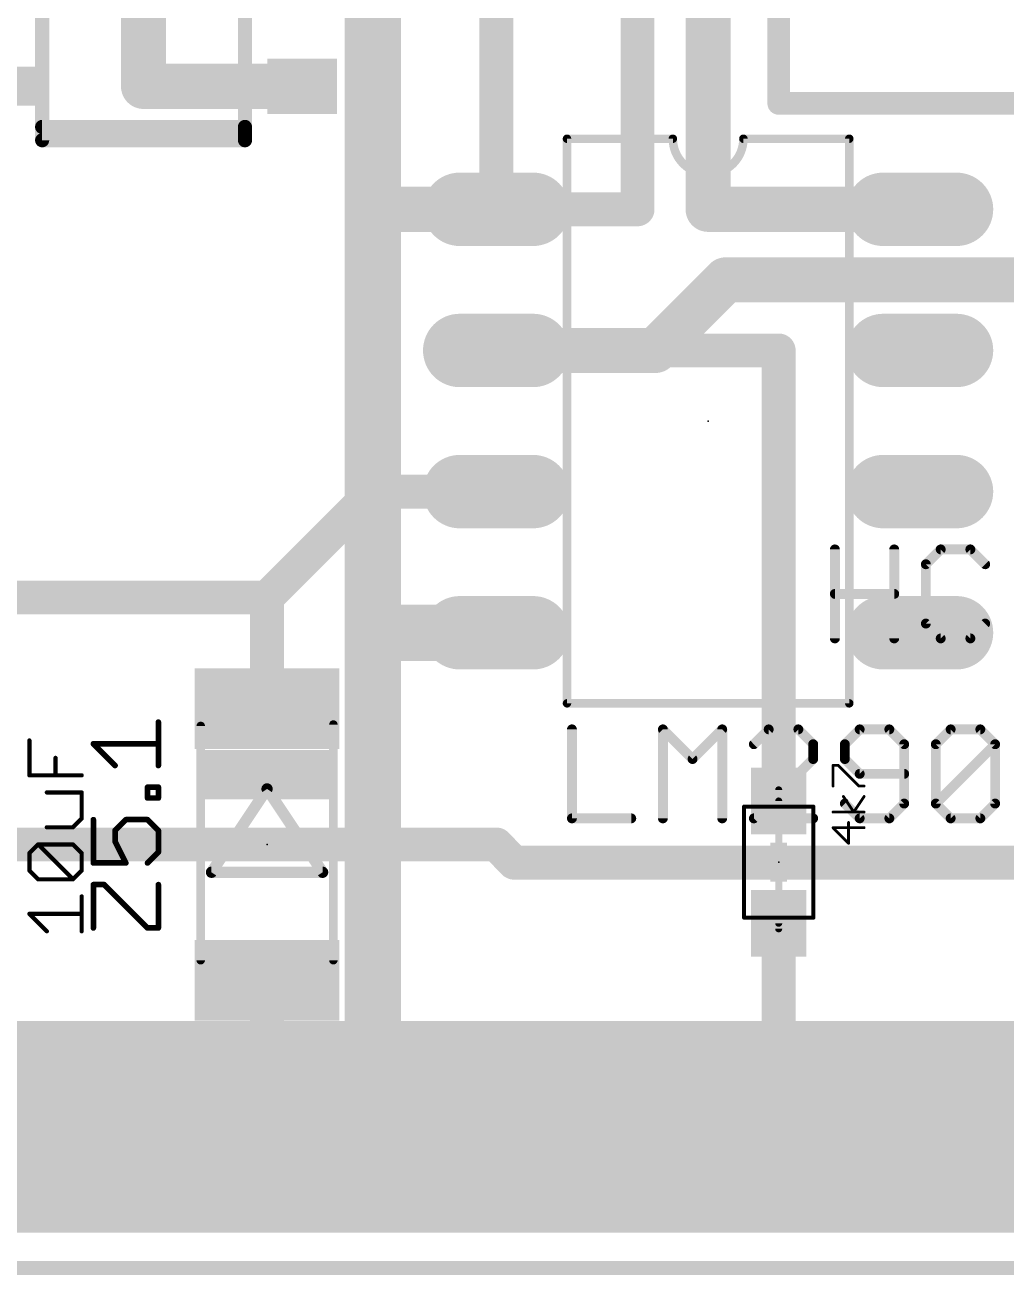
# Model space of a CAD drawing. Extents: x 0 to 165, y -10 to 137.
# Drawn here: x 87.72 to 105.37, y -0.13 to 22.37 of the extents above; entities that cross this region are included whole.
import ezdxf

# ---------------------------------------------------------------- set-up
doc = ezdxf.new("R2010")
doc.units = 0
for name, color, linetype in [('1', 14, 'CONTINUOUS'), ('16', 174, 'CONTINUOUS'), ('17', 94, 'CONTINUOUS'), ('20', 178, 'CONTINUOUS'), ('21', 251, 'CONTINUOUS'), ('23', 178, 'CONTINUOUS'), ('27', 251, 'CONTINUOUS'), ('51', 251, 'CONTINUOUS')]:
    doc.layers.add(name, color=color, linetype=linetype)

# ---------------------------------------------------------------- blocks, each defined once
blk = doc.blocks.new('LONGP100')
at = {"const_width": 1}
blk.add_lwpolyline([(-0.5, 0), (0.5, 0)], dxfattribs=at)
at = {"const_width": 0.5}
for points in [[(-0.5, 0.25, 1), (-0.5, -0.25)], [(0.5, -0.25, 1), (0.5, 0.25)]]:
    blk.add_lwpolyline(points, format="xyb", dxfattribs=at)
blk = doc.blocks.new('RECT')
blk.add_solid([(-0.5, -0.5), (0.5, -0.5), (-0.5, 0.5), (0.5, 0.5)])

msp = doc.modelspace()

# ---------------------------------------------------------------- linework, layer by layer
at = {"layer": '1'}
for points, const_width in [([(98.7425, 19.05), (98.7425, 40.005)], 0.6096), ([(100.0125, 40.005), (100.0125, 19.05)], 0.8128), ([(89.8525, 30.25), (89.8525, 21.2625)], 0.8128), ([(93.98, 19.05), (93.98, 23.8225)], 0.8128), ([(96.2025, 19.05), (96.2025, 23.13)], 0.6096), ([(89.8525, 21.2625), (92.7075, 21.2625)], 0.8128), ([(96.2025, 19.05), (93.98, 19.05)], 0.8128), ([(96.2025, 19.05), (98.7425, 19.05)], 0.6096), ([(100.0125, 19.05), (103.8225, 19.05)], 0.8128), ([(101.2825, 16.51), (96.2025, 16.51)], 0.6096), ([(101.2825, 8.4025), (101.2825, 16.51)], 0.6096), ([(92.075, 12.065), (93.98, 13.97)], 0.6096), ([(93.98, 13.97), (96.2025, 13.97)], 0.6096), ([(86.6775, 12.065), (92.075, 12.065)], 0.6096), ([(92.075, 12.065), (92.075, 10.065)], 0.6096), ([(83.5025, 7.62), (96.2025, 7.62)], 0.6096), ([(96.2025, 7.62), (96.52, 7.2925)], 0.6096), ([(96.52, 7.2925), (108.905, 7.2925)], 0.6096), ([(101.2825, 2.54), (101.2825, 6.2025)], 0.6096), ([(92.075, 2.54), (92.075, 5.175)], 0.6096), ([(86.6775, 2.54), (92.075, 2.54)], 1.27), ([(92.075, 2.54), (101.2825, 2.54)], 1.27), ([(101.2825, 2.54), (114.935, 2.54)], 1.27)]:
    msp.add_lwpolyline(points, dxfattribs=dict(at, const_width=const_width))
for points, const_width in [([(89.8525, 21.4657, 1), (89.8525, 21.0593)], 0.4064), ([(92.7075, 21.0593, 1), (92.7075, 21.4657)], 0.4064), ([(89.6493, 21.2625, 1), (90.0557, 21.2625)], 0.4064), ([(93.98, 19.2532, 1), (93.98, 18.8468)], 0.4064), ([(96.2025, 19.2024, 1), (96.2025, 18.8976)], 0.3048), ([(96.2025, 18.8468, 1), (96.2025, 19.2532)], 0.4064), ([(98.7425, 18.8976, 1), (98.7425, 19.2024)], 0.3048), ([(100.0125, 19.2532, 1), (100.0125, 18.8468)], 0.4064), ([(103.8225, 18.8468, 1), (103.8225, 19.2532)], 0.4064), ([(93.7768, 19.05, 1), (94.1832, 19.05)], 0.4064), ([(96.0501, 19.05, 1), (96.3549, 19.05)], 0.3048), ([(98.5901, 19.05, 1), (98.8949, 19.05)], 0.3048), ([(99.8093, 19.05, 1), (100.2157, 19.05)], 0.4064), ([(96.2025, 16.6624, 1), (96.2025, 16.3576)], 0.3048), ([(101.4349, 16.51, 1), (101.1301, 16.51)], 0.3048), ([(101.2825, 16.3576, 1), (101.2825, 16.6624)], 0.3048), ([(93.98, 14.1224, 1), (93.98, 13.8176)], 0.3048), ([(94.0878, 13.8622, 1), (93.8722, 14.0778)], 0.3048), ([(96.2025, 13.8176, 1), (96.2025, 14.1224)], 0.3048), ([(91.9672, 12.1728, 1), (92.1828, 11.9572)], 0.3048), ([(92.2274, 12.065, 1), (91.9226, 12.065)], 0.3048), ([(92.075, 11.9126, 1), (92.075, 12.2174)], 0.3048), ([(91.9226, 10.065, 1), (92.2274, 10.065)], 0.3048), ([(101.1301, 8.4025, 1), (101.4349, 8.4025)], 0.3048), ([(96.3119, 7.7261, 1), (96.0931, 7.5139)], 0.3048), ([(96.2025, 7.4676, 1), (96.2025, 7.7724)], 0.3048), ([(96.52, 7.4449, 1), (96.52, 7.1401)], 0.3048), ([(96.4106, 7.1864, 1), (96.6294, 7.3986)], 0.3048), ([(101.4349, 6.2025, 1), (101.1301, 6.2025)], 0.3048), ([(92.2274, 5.175, 1), (91.9226, 5.175)], 0.3048), ([(92.075, 2.8575, 1), (92.075, 2.2225)], 0.635), ([(92.075, 2.2225, 1), (92.075, 2.8575)], 0.635), ([(101.2825, 2.8575, 1), (101.2825, 2.2225)], 0.635), ([(101.2825, 2.2225, 1), (101.2825, 2.8575)], 0.635), ([(91.9226, 2.54, 1), (92.2274, 2.54)], 0.3048), ([(101.1301, 2.54, 1), (101.4349, 2.54)], 0.3048)]:
    msp.add_lwpolyline(points, format="xyb", dxfattribs=dict(at, const_width=const_width))
at = {"layer": '16'}
for points, const_width in [([(101.2825, 20.955), (101.2825, 44.45)], 0.4064), ([(93.98, 11.43), (93.98, 32.385)], 1.016), ([(108.9025, 20.955), (101.2825, 20.955)], 0.4064), ([(99.06, 16.51), (100.33, 17.78)], 0.8128), ([(100.33, 17.78), (114.3, 17.78)], 0.8128), ([(96.2025, 16.51), (99.06, 16.51)], 0.8128), ([(93.98, 11.43), (96.2025, 11.43)], 1.016), ([(93.98, 2.54), (93.98, 11.43)], 1.016), ([(72.39, 2.54), (93.98, 2.54)], 3.81), ([(93.98, 2.54), (146.685, 2.54)], 3.81)]:
    msp.add_lwpolyline(points, dxfattribs=dict(at, const_width=const_width))
for points, const_width in [([(101.2825, 21.0566, 1), (101.2825, 20.8534)], 0.2032), ([(101.1809, 20.955, 1), (101.3841, 20.955)], 0.2032), ([(100.33, 17.9832, 1), (100.33, 17.5768)], 0.4064), ([(100.4737, 17.6363, 1), (100.1863, 17.9237)], 0.4064), ([(96.2025, 16.7132, 1), (96.2025, 16.3068)], 0.4064), ([(99.06, 16.3068, 1), (99.06, 16.7132)], 0.4064), ([(98.9163, 16.6537, 1), (99.2037, 16.3663)], 0.4064), ([(93.98, 11.684, 1), (93.98, 11.176)], 0.508), ([(94.234, 11.43, 1), (93.726, 11.43)], 0.508), ([(96.2025, 11.176, 1), (96.2025, 11.684)], 0.508), ([(93.726, 11.43, 1), (94.234, 11.43)], 0.508), ([(93.98, 3.4925, 1), (93.98, 1.5875)], 1.905), ([(93.98, 1.5875, 1), (93.98, 3.4925)], 1.905), ([(93.726, 2.54, 1), (94.234, 2.54)], 0.508)]:
    msp.add_lwpolyline(points, format="xyb", dxfattribs=dict(at, const_width=const_width))
at = {"layer": '20', "const_width": 0.254}
msp.add_lwpolyline([(0, 0), (149.205, 0)], dxfattribs=at)
at = {"layer": '21'}
for points, const_width in [([(88.0275, 20.2925), (88.0275, 24.7175)], 0.254), ([(91.6775, 24.7175), (91.6775, 20.5325)], 0.254), ([(91.6775, 20.5325), (88.0275, 20.5325)], 0.254), ([(91.6775, 20.5325), (91.6775, 20.2925)], 0.254), ([(91.6775, 20.2925), (88.0275, 20.2925)], 0.254), ([(99.3775, 20.32), (97.4725, 20.32)], 0.1524), ([(97.4725, 10.16), (97.4725, 20.32)], 0.1524), ([(102.5525, 20.32), (100.6475, 20.32)], 0.1524), ([(102.5525, 20.32), (102.5525, 10.16)], 0.1524), ([(97.4725, 10.16), (102.5525, 10.16)], 0.1524), ([(101.2825, 8.6025), (101.2825, 6.1025)], 0.127), ([(100.6575, 6.3025), (100.6575, 8.3025)], 0.07), ([(101.9075, 8.3025), (101.9075, 6.3025)], 0.07)]:
    msp.add_lwpolyline(points, dxfattribs=dict(at, const_width=const_width))
for points, const_width in [([(88.0275, 20.596, 1), (88.0275, 20.469)], 0.127), ([(91.741, 20.5325, 1), (91.614, 20.5325)], 0.127), ([(91.614, 20.5325, 1), (91.741, 20.5325)], 0.127), ([(91.6775, 20.469, 1), (91.6775, 20.596)], 0.127), ([(88.0275, 20.356, 1), (88.0275, 20.229)], 0.127), ([(87.964, 20.2925, 1), (88.091, 20.2925)], 0.127), ([(91.614, 20.2925, 1), (91.741, 20.2925)], 0.127), ([(91.6775, 20.229, 1), (91.6775, 20.356)], 0.127), ([(97.4725, 20.3581, 1), (97.4725, 20.2819)], 0.0762), ([(97.5106, 20.32, 1), (97.4344, 20.32)], 0.0762), ([(99.3775, 20.32, 1), (100.6475, 20.32)], 0.1524), ([(99.4156, 20.32, 1), (99.3394, 20.32)], 0.0762), ([(99.3775, 20.2819, 1), (99.3775, 20.3581)], 0.0762), ([(100.6856, 20.32, 1), (100.6094, 20.32)], 0.0762), ([(100.6475, 20.3581, 1), (100.6475, 20.2819)], 0.0762), ([(102.5906, 20.32, 1), (102.5144, 20.32)], 0.0762), ([(102.5525, 20.2819, 1), (102.5525, 20.3581)], 0.0762), ([(97.4725, 10.1981, 1), (97.4725, 10.1219)], 0.0762), ([(97.4344, 10.16, 1), (97.5106, 10.16)], 0.0762), ([(102.5144, 10.16, 1), (102.5906, 10.16)], 0.0762), ([(102.5525, 10.1219, 1), (102.5525, 10.1981)], 0.0762), ([(101.3143, 8.6025, 1), (101.2507, 8.6025)], 0.0635), ([(100.675, 8.3025, 1), (100.64, 8.3025)], 0.035), ([(101.925, 8.3025, 1), (101.89, 8.3025)], 0.035), ([(100.64, 6.3025, 1), (100.675, 6.3025)], 0.035), ([(101.89, 6.3025, 1), (101.925, 6.3025)], 0.035), ([(101.2507, 6.1025, 1), (101.3143, 6.1025)], 0.0635)]:
    msp.add_lwpolyline(points, format="xyb", dxfattribs=dict(at, const_width=const_width))
at = {"layer": '23'}
for p in [(100.0125, 15.24), (92.075, 7.62), (101.2825, 7.3025)]:
    msp.add_point(p, dxfattribs=at)
at = {"layer": '27'}
for points, const_width in [([(102.2938, 11.3284), (102.2938, 12.93)], 0.1778), ([(103.3615, 12.93), (103.3615, 11.3284)], 0.1778), ([(104.1979, 12.93), (103.9309, 12.663)], 0.1778), ([(104.7317, 12.93), (104.1979, 12.93)], 0.1778), ([(104.9987, 12.663), (104.7317, 12.93)], 0.1778), ([(103.9309, 12.663), (103.9309, 11.5953)], 0.1778), ([(102.2938, 12.1292), (103.3615, 12.1292)], 0.1778), ([(103.9309, 11.5953), (104.1979, 11.3284)], 0.1778), ([(104.7317, 11.3284), (104.9987, 11.5953)], 0.1778), ([(104.1979, 11.3284), (104.7317, 11.3284)], 0.1778), ([(90.1192, 9.0414), (90.1192, 9.821)], 0.1016), ([(97.5614, 9.6915), (97.5614, 8.0899)], 0.1778), ([(99.1986, 8.0899), (99.1986, 9.6915)], 0.1778), ([(99.1986, 9.6915), (99.7324, 9.1576)], 0.1778), ([(99.7324, 9.1576), (100.2663, 9.6915)], 0.1778), ([(100.2663, 9.6915), (100.2663, 8.0899)], 0.1778), ([(101.1026, 9.6915), (100.8357, 9.4245)], 0.1778), ([(101.6365, 9.6915), (101.1026, 9.6915)], 0.1778), ([(101.9034, 9.4245), (101.6365, 9.6915)], 0.1778), ([(102.7398, 9.6915), (102.4729, 9.4245)], 0.1778), ([(103.2737, 9.6915), (102.7398, 9.6915)], 0.1778), ([(103.5406, 9.4245), (103.2737, 9.6915)], 0.1778), ([(104.11, 9.4245), (104.377, 9.6915)], 0.1778), ([(104.377, 9.6915), (104.9108, 9.6915)], 0.1778), ([(104.9108, 9.6915), (105.1777, 9.4245)], 0.1778), ([(87.7988, 8.8647), (87.7988, 9.4917)], 0.0762), ([(89.3396, 9.0414), (88.9498, 9.4312)], 0.1016), ([(88.9498, 9.4312), (90.1192, 9.4312)], 0.1016), ([(101.9034, 9.1576), (101.9034, 9.4245)], 0.1778), ([(102.4729, 9.4245), (102.4729, 9.1576)], 0.1778), ([(103.5406, 8.3568), (103.5406, 9.4245)], 0.1778), ([(104.11, 8.3568), (104.11, 9.4245)], 0.1778), ([(104.11, 8.3568), (105.1777, 9.4245)], 0.1778), ([(105.1777, 9.4245), (105.1777, 8.3568)], 0.1778), ([(100.8357, 8.0899), (101.9034, 9.1576)], 0.1778), ([(102.4729, 9.1576), (102.7398, 8.8907)], 0.1778), ([(88.2691, 8.8647), (88.2691, 9.1782)], 0.0762), ([(102.2599, 8.6716), (102.2599, 9.0444)], 0.0508), ([(102.2599, 9.0444), (102.3531, 9.0444)], 0.0508), ([(102.3531, 9.0444), (102.726, 8.6716)], 0.0508), ([(88.7394, 8.8647), (87.7988, 8.8647)], 0.0762), ([(102.7398, 8.8907), (103.5406, 8.8907)], 0.1778), ([(88.7394, 8.5562), (88.1123, 8.5562)], 0.0762), ([(88.7394, 8.0859), (88.7394, 8.5562)], 0.0762), ([(89.9243, 8.4567), (89.9243, 8.6516)], 0.1016), ([(89.9243, 8.6516), (90.1192, 8.6516)], 0.1016), ([(90.1192, 8.6516), (90.1192, 8.4567)], 0.1016), ([(102.726, 8.6716), (102.8192, 8.6716)], 0.0508), ([(90.1192, 8.4567), (89.9243, 8.4567)], 0.1016), ([(102.4729, 8.3568), (102.7398, 8.0899)], 0.1778), ([(102.6328, 8.2038), (102.4464, 8.4835)], 0.0508), ([(102.8192, 8.4835), (102.6328, 8.2038)], 0.0508), ([(103.2737, 8.0899), (103.5406, 8.3568)], 0.1778), ([(104.377, 8.0899), (104.11, 8.3568)], 0.1778), ([(105.1777, 8.3568), (104.9108, 8.0899)], 0.1778), ([(88.5826, 7.9291), (88.7394, 8.0859)], 0.0762), ([(88.9498, 8.0669), (88.9498, 7.2873)], 0.1016), ([(89.3396, 7.872), (89.5345, 8.0669)], 0.1016), ([(89.5345, 8.0669), (89.9243, 8.0669)], 0.1016), ([(89.9243, 8.0669), (90.1192, 7.872)], 0.1016), ([(97.5614, 8.0899), (98.6291, 8.0899)], 0.1778), ([(101.9034, 8.0899), (100.8357, 8.0899)], 0.1778), ([(102.8192, 8.2038), (102.2599, 8.2038)], 0.0508), ([(102.7398, 8.0899), (103.2737, 8.0899)], 0.1778), ([(104.9108, 8.0899), (104.377, 8.0899)], 0.1778), ([(88.1123, 7.9291), (88.5826, 7.9291)], 0.0762), ([(89.3396, 7.6771), (89.3396, 7.872)], 0.1016), ([(90.1192, 7.872), (90.1192, 7.4822)], 0.1016), ([(102.8192, 7.9222), (102.2599, 7.9222)], 0.0508), ([(102.2599, 7.9222), (102.5396, 7.6425)], 0.0508), ([(102.5396, 7.6425), (102.5396, 8.0154)], 0.0508), ([(87.7988, 7.4639), (87.9556, 7.6207)], 0.0762), ([(87.9556, 7.6207), (88.5826, 7.6207)], 0.0762), ([(88.5826, 6.9936), (87.9556, 7.6207)], 0.0762), ([(88.5826, 7.6207), (88.7394, 7.4639)], 0.0762), ([(89.5345, 7.2873), (89.3396, 7.6771)], 0.1016), ([(87.7988, 7.1504), (87.7988, 7.4639)], 0.0762), ([(88.7394, 7.4639), (88.7394, 7.1504)], 0.0762), ([(90.1192, 7.4822), (89.9243, 7.2873)], 0.1016), ([(88.9498, 7.2873), (89.5345, 7.2873)], 0.1016), ([(87.9556, 6.9936), (87.7988, 7.1504)], 0.0762), ([(88.5826, 6.9936), (87.9556, 6.9936)], 0.0762), ([(88.7394, 7.1504), (88.5826, 6.9936)], 0.0762), ([(88.9498, 6.1179), (88.9498, 6.8975)], 0.1016), ([(88.9498, 6.8975), (89.1447, 6.8975)], 0.1016), ([(89.1447, 6.8975), (89.9243, 6.1179)], 0.1016), ([(90.1192, 6.1179), (90.1192, 6.8975)], 0.1016), ([(88.7394, 6.0581), (88.7394, 6.6852)], 0.0762), ([(88.1123, 6.0581), (87.7988, 6.3716)], 0.0762), ([(87.7988, 6.3716), (88.7394, 6.3716)], 0.0762), ([(89.9243, 6.1179), (90.1192, 6.1179)], 0.1016)]:
    msp.add_lwpolyline(points, dxfattribs=dict(at, const_width=const_width))
for points, const_width in [([(102.3382, 12.93, 1), (102.2493, 12.93)], 0.0889), ([(103.406, 12.93, 1), (103.3171, 12.93)], 0.0889), ([(104.1979, 12.9744, 1), (104.1979, 12.8855)], 0.0889), ([(104.2293, 12.8985, 1), (104.1664, 12.9614)], 0.0889), ([(104.7632, 12.9614, 1), (104.7003, 12.8985)], 0.0889), ([(104.7317, 12.8855, 1), (104.7317, 12.9744)], 0.0889), ([(103.8995, 12.6945, 1), (103.9624, 12.6316)], 0.0889), ([(103.9754, 12.663, 1), (103.8865, 12.663)], 0.0889), ([(104.9672, 12.6316, 1), (105.0301, 12.6945)], 0.0889), ([(102.2938, 12.1736, 1), (102.2938, 12.0847)], 0.0889), ([(103.3615, 12.0847, 1), (103.3615, 12.1736)], 0.0889), ([(103.9624, 11.6268, 1), (103.8995, 11.5639)], 0.0889), ([(103.8865, 11.5953, 1), (103.9754, 11.5953)], 0.0889), ([(105.0301, 11.5639, 1), (104.9672, 11.6268)], 0.0889), ([(102.2493, 11.3284, 1), (102.3382, 11.3284)], 0.0889), ([(103.3171, 11.3284, 1), (103.406, 11.3284)], 0.0889), ([(104.1979, 11.3728, 1), (104.1979, 11.284)], 0.0889), ([(104.1664, 11.297, 1), (104.2293, 11.3598)], 0.0889), ([(104.7003, 11.3598, 1), (104.7632, 11.297)], 0.0889), ([(104.7317, 11.284, 1), (104.7317, 11.3728)], 0.0889), ([(90.1446, 9.821, 1), (90.0938, 9.821)], 0.0508), ([(97.6059, 9.6915, 1), (97.517, 9.6915)], 0.0889), ([(99.23, 9.7229, 1), (99.1671, 9.66)], 0.0889), ([(99.243, 9.6915, 1), (99.1541, 9.6915)], 0.0889), ([(100.3107, 9.6915, 1), (100.2218, 9.6915)], 0.0889), ([(100.2977, 9.66, 1), (100.2348, 9.7229)], 0.0889), ([(101.1026, 9.7359, 1), (101.1026, 9.647)], 0.0889), ([(101.1341, 9.66, 1), (101.0712, 9.7229)], 0.0889), ([(101.6679, 9.7229, 1), (101.6051, 9.66)], 0.0889), ([(101.6365, 9.647, 1), (101.6365, 9.7359)], 0.0889), ([(102.7398, 9.7359, 1), (102.7398, 9.647)], 0.0889), ([(102.7712, 9.66, 1), (102.7084, 9.7229)], 0.0889), ([(103.3051, 9.7229, 1), (103.2422, 9.66)], 0.0889), ([(103.2737, 9.647, 1), (103.2737, 9.7359)], 0.0889), ([(104.377, 9.7359, 1), (104.377, 9.647)], 0.0889), ([(104.4084, 9.66, 1), (104.3455, 9.7229)], 0.0889), ([(104.9422, 9.7229, 1), (104.8794, 9.66)], 0.0889), ([(104.9108, 9.647, 1), (104.9108, 9.7359)], 0.0889), ([(87.8178, 9.4917, 1), (87.7797, 9.4917)], 0.0381), ([(88.9678, 9.4492, 1), (88.9318, 9.4132)], 0.0508), ([(88.9498, 9.4566, 1), (88.9498, 9.4058)], 0.0508), ([(90.1192, 9.4058, 1), (90.1192, 9.4566)], 0.0508), ([(100.8043, 9.456, 1), (100.8671, 9.3931)], 0.0889), ([(101.9479, 9.4245, 1), (101.859, 9.4245)], 0.0889), ([(101.872, 9.3931, 1), (101.9349, 9.456)], 0.0889), ([(102.5173, 9.4245, 1), (102.4284, 9.4245)], 0.0889), ([(102.4414, 9.456, 1), (102.5043, 9.3931)], 0.0889), ([(103.585, 9.4245, 1), (103.4961, 9.4245)], 0.0889), ([(103.5092, 9.3931, 1), (103.572, 9.456)], 0.0889), ([(104.0786, 9.456, 1), (104.1415, 9.3931)], 0.0889), ([(104.1545, 9.4245, 1), (104.0656, 9.4245)], 0.0889), ([(105.2222, 9.4245, 1), (105.1333, 9.4245)], 0.0889), ([(105.2092, 9.3931, 1), (105.1463, 9.456)], 0.0889), ([(105.1463, 9.3931, 1), (105.2092, 9.456)], 0.0889), ([(99.701, 9.189, 1), (99.7638, 9.1262)], 0.0889), ([(99.701, 9.1262, 1), (99.7638, 9.189)], 0.0889), ([(101.9349, 9.1262, 1), (101.872, 9.189)], 0.0889), ([(102.5043, 9.189, 1), (102.4414, 9.1262)], 0.0889), ([(88.2882, 9.1782, 1), (88.2501, 9.1782)], 0.0381), ([(89.3216, 9.0234, 1), (89.3576, 9.0594)], 0.0508), ([(90.0938, 9.0414, 1), (90.1446, 9.0414)], 0.0508), ([(101.859, 9.1576, 1), (101.9479, 9.1576)], 0.0889), ([(102.2726, 9.0444, 1), (102.2472, 9.0444)], 0.0254), ([(102.2599, 9.0571, 1), (102.2599, 9.0317)], 0.0254), ([(102.3621, 9.0534, 1), (102.3442, 9.0355)], 0.0254), ([(102.3531, 9.0317, 1), (102.3531, 9.0571)], 0.0254), ([(102.4284, 9.1576, 1), (102.5173, 9.1576)], 0.0889), ([(87.7988, 8.8837, 1), (87.7988, 8.8456)], 0.0381), ([(87.7797, 8.8647, 1), (87.8178, 8.8647)], 0.0381), ([(88.2501, 8.8647, 1), (88.2882, 8.8647)], 0.0381), ([(88.7394, 8.8456, 1), (88.7394, 8.8837)], 0.0381), ([(102.7398, 8.9351, 1), (102.7398, 8.8462)], 0.0889), ([(102.7084, 8.8593, 1), (102.7712, 8.9221)], 0.0889), ([(103.5406, 8.8462, 1), (103.5406, 8.9351)], 0.0889), ([(88.1123, 8.5753, 1), (88.1123, 8.5372)], 0.0381), ([(88.7584, 8.5562, 1), (88.7204, 8.5562)], 0.0381), ([(88.7394, 8.5372, 1), (88.7394, 8.5753)], 0.0381), ([(89.9497, 8.6516, 1), (89.8989, 8.6516)], 0.0508), ([(89.9243, 8.677, 1), (89.9243, 8.6262)], 0.0508), ([(90.1446, 8.6516, 1), (90.0938, 8.6516)], 0.0508), ([(90.1192, 8.6262, 1), (90.1192, 8.677)], 0.0508), ([(102.2472, 8.6716, 1), (102.2726, 8.6716)], 0.0254), ([(102.726, 8.6843, 1), (102.726, 8.6589)], 0.0254), ([(102.717, 8.6626, 1), (102.735, 8.6806)], 0.0254), ([(102.8192, 8.6589, 1), (102.8192, 8.6843)], 0.0254), ([(89.9243, 8.4821, 1), (89.9243, 8.4313)], 0.0508), ([(89.8989, 8.4567, 1), (89.9497, 8.4567)], 0.0508), ([(90.0938, 8.4567, 1), (90.1446, 8.4567)], 0.0508), ([(90.1192, 8.4313, 1), (90.1192, 8.4821)], 0.0508), ([(102.5043, 8.3883, 1), (102.4414, 8.3254)], 0.0889), ([(102.4569, 8.4905, 1), (102.4358, 8.4764)], 0.0254), ([(102.8298, 8.4764, 1), (102.8086, 8.4905)], 0.0254), ([(103.4961, 8.3568, 1), (103.585, 8.3568)], 0.0889), ([(103.572, 8.3254, 1), (103.5092, 8.3883)], 0.0889), ([(104.1415, 8.3883, 1), (104.0786, 8.3254)], 0.0889), ([(104.0786, 8.3883, 1), (104.1415, 8.3254)], 0.0889), ([(104.0656, 8.3568, 1), (104.1545, 8.3568)], 0.0889), ([(105.1333, 8.3568, 1), (105.2222, 8.3568)], 0.0889), ([(105.2092, 8.3254, 1), (105.1463, 8.3883)], 0.0889), ([(88.7204, 8.0859, 1), (88.7584, 8.0859)], 0.0381), ([(88.7529, 8.0724, 1), (88.7259, 8.0994)], 0.0381), ([(88.9752, 8.0669, 1), (88.9244, 8.0669)], 0.0508), ([(89.5345, 8.0923, 1), (89.5345, 8.0415)], 0.0508), ([(89.5525, 8.0489, 1), (89.5165, 8.0849)], 0.0508), ([(89.9423, 8.0849, 1), (89.9063, 8.0489)], 0.0508), ([(89.9243, 8.0415, 1), (89.9243, 8.0923)], 0.0508), ([(97.517, 8.0899, 1), (97.6059, 8.0899)], 0.0889), ([(97.5614, 8.1343, 1), (97.5614, 8.0455)], 0.0889), ([(98.6291, 8.0455, 1), (98.6291, 8.1343)], 0.0889), ([(99.1541, 8.0899, 1), (99.243, 8.0899)], 0.0889), ([(100.2218, 8.0899, 1), (100.3107, 8.0899)], 0.0889), ([(100.8043, 8.1213, 1), (100.8671, 8.0585)], 0.0889), ([(100.8357, 8.1343, 1), (100.8357, 8.0455)], 0.0889), ([(101.9034, 8.0455, 1), (101.9034, 8.1343)], 0.0889), ([(102.2599, 8.2165, 1), (102.2599, 8.1911)], 0.0254), ([(102.6222, 8.2109, 1), (102.6433, 8.1968)], 0.0254), ([(102.6222, 8.1968, 1), (102.6433, 8.2109)], 0.0254), ([(102.7398, 8.1343, 1), (102.7398, 8.0455)], 0.0889), ([(102.7084, 8.0585, 1), (102.7712, 8.1213)], 0.0889), ([(102.8192, 8.1911, 1), (102.8192, 8.2165)], 0.0254), ([(103.2422, 8.1213, 1), (103.3051, 8.0585)], 0.0889), ([(103.2737, 8.0455, 1), (103.2737, 8.1343)], 0.0889), ([(104.377, 8.1343, 1), (104.377, 8.0455)], 0.0889), ([(104.3455, 8.0585, 1), (104.4084, 8.1213)], 0.0889), ([(104.8794, 8.1213, 1), (104.9422, 8.0585)], 0.0889), ([(104.9108, 8.0455, 1), (104.9108, 8.1343)], 0.0889), ([(88.1123, 7.9482, 1), (88.1123, 7.9101)], 0.0381), ([(88.5692, 7.9426, 1), (88.5961, 7.9157)], 0.0381), ([(88.5826, 7.9101, 1), (88.5826, 7.9482)], 0.0381), ([(89.3216, 7.89, 1), (89.3576, 7.854)], 0.0508), ([(89.365, 7.872, 1), (89.3142, 7.872)], 0.0508), ([(90.1446, 7.872, 1), (90.0938, 7.872)], 0.0508), ([(90.1012, 7.854, 1), (90.1372, 7.89)], 0.0508), ([(102.2599, 7.9349, 1), (102.2599, 7.9095)], 0.0254), ([(102.2689, 7.9311, 1), (102.2509, 7.9132)], 0.0254), ([(102.5523, 8.0154, 1), (102.5269, 8.0154)], 0.0254), ([(102.8192, 7.9095, 1), (102.8192, 7.9349)], 0.0254), ([(87.969, 7.6342, 1), (87.9421, 7.6072)], 0.0381), ([(87.9556, 7.6397, 1), (87.9556, 7.6016)], 0.0381), ([(87.969, 7.6072, 1), (87.9421, 7.6342)], 0.0381), ([(88.5961, 7.6342, 1), (88.5692, 7.6072)], 0.0381), ([(88.5826, 7.6016, 1), (88.5826, 7.6397)], 0.0381), ([(89.3623, 7.6885, 1), (89.3169, 7.6657)], 0.0508), ([(89.3142, 7.6771, 1), (89.365, 7.6771)], 0.0508), ([(102.5269, 7.6425, 1), (102.5523, 7.6425)], 0.0254), ([(102.5306, 7.6335, 1), (102.5485, 7.6515)], 0.0254), ([(87.8178, 7.4639, 1), (87.7797, 7.4639)], 0.0381), ([(87.7853, 7.4774, 1), (87.8123, 7.4504)], 0.0381), ([(88.7584, 7.4639, 1), (88.7204, 7.4639)], 0.0381), ([(88.7259, 7.4504, 1), (88.7529, 7.4774)], 0.0381), ([(90.0938, 7.4822, 1), (90.1446, 7.4822)], 0.0508), ([(90.1372, 7.4642, 1), (90.1012, 7.5002)], 0.0508), ([(88.9498, 7.3127, 1), (88.9498, 7.2619)], 0.0508), ([(88.9244, 7.2873, 1), (88.9752, 7.2873)], 0.0508), ([(89.5118, 7.2759, 1), (89.5572, 7.2987)], 0.0508), ([(89.5345, 7.2619, 1), (89.5345, 7.3127)], 0.0508), ([(89.9063, 7.3053, 1), (89.9423, 7.2693)], 0.0508), ([(87.8123, 7.1639, 1), (87.7853, 7.1369)], 0.0381), ([(87.7797, 7.1504, 1), (87.8178, 7.1504)], 0.0381), ([(87.9556, 7.0127, 1), (87.9556, 6.9746)], 0.0381), ([(87.9421, 6.9801, 1), (87.969, 7.0071)], 0.0381), ([(88.5692, 7.0071, 1), (88.5961, 6.9801)], 0.0381), ([(88.5692, 6.9801, 1), (88.5961, 7.0071)], 0.0381), ([(88.5826, 6.9746, 1), (88.5826, 7.0127)], 0.0381), ([(88.7204, 7.1504, 1), (88.7584, 7.1504)], 0.0381), ([(88.7529, 7.1369, 1), (88.7259, 7.1639)], 0.0381), ([(88.9752, 6.8975, 1), (88.9244, 6.8975)], 0.0508), ([(88.9498, 6.9229, 1), (88.9498, 6.8721)], 0.0508), ([(89.1627, 6.9155, 1), (89.1267, 6.8795)], 0.0508), ([(89.1447, 6.8721, 1), (89.1447, 6.9229)], 0.0508), ([(90.1446, 6.8975, 1), (90.0938, 6.8975)], 0.0508), ([(88.7584, 6.6852, 1), (88.7204, 6.6852)], 0.0381), ([(87.8123, 6.3851, 1), (87.7853, 6.3582)], 0.0381), ([(87.7988, 6.3907, 1), (87.7988, 6.3526)], 0.0381), ([(88.7394, 6.3526, 1), (88.7394, 6.3907)], 0.0381), ([(88.0989, 6.0446, 1), (88.1258, 6.0716)], 0.0381), ([(88.7204, 6.0581, 1), (88.7584, 6.0581)], 0.0381), ([(88.9244, 6.1179, 1), (88.9752, 6.1179)], 0.0508), ([(89.9243, 6.1433, 1), (89.9243, 6.0925)], 0.0508), ([(89.9063, 6.0999, 1), (89.9423, 6.1359)], 0.0508), ([(90.0938, 6.1179, 1), (90.1446, 6.1179)], 0.0508), ([(90.1192, 6.0925, 1), (90.1192, 6.1433)], 0.0508)]:
    msp.add_lwpolyline(points, format="xyb", dxfattribs=dict(at, const_width=const_width))
at = {"layer": '51'}
for points, const_width in [([(90.8812, 5.5372), (90.8812, 9.7536)], 0.1524), ([(93.2688, 5.5372), (93.2688, 9.779)], 0.1524), ([(92.075, 8.62), (91.075, 7.12)], 0.2032), ([(93.075, 7.12), (92.075, 8.62)], 0.2032), ([(100.6575, 8.3025), (101.9075, 8.3025)], 0.07), ([(101.2825, 8.4025), (101.2825, 6.2025)], 0.127), ([(91.075, 7.12), (93.075, 7.12)], 0.2032), ([(101.9075, 6.3025), (100.6575, 6.3025)], 0.07)]:
    msp.add_lwpolyline(points, dxfattribs=dict(at, const_width=const_width))
for points, const_width in [([(90.9193, 9.7536, 1), (90.8431, 9.7536)], 0.0762), ([(93.3069, 9.779, 1), (93.2307, 9.779)], 0.0762), ([(92.1173, 8.6482, 1), (92.0327, 8.5918)], 0.1016), ([(92.1173, 8.5918, 1), (92.0327, 8.6482)], 0.1016), ([(100.6575, 8.32, 1), (100.6575, 8.285)], 0.035), ([(101.3143, 8.4025, 1), (101.2507, 8.4025)], 0.0635), ([(101.9075, 8.285, 1), (101.9075, 8.32)], 0.035), ([(91.075, 7.1708, 1), (91.075, 7.0692)], 0.1016), ([(91.0327, 7.1482, 1), (91.1173, 7.0918)], 0.1016), ([(93.0327, 7.0918, 1), (93.1173, 7.1482)], 0.1016), ([(93.075, 7.0692, 1), (93.075, 7.1708)], 0.1016), ([(100.6575, 6.32, 1), (100.6575, 6.285)], 0.035), ([(101.9075, 6.285, 1), (101.9075, 6.32)], 0.035), ([(101.2507, 6.2025, 1), (101.3143, 6.2025)], 0.0635), ([(90.8431, 5.5372, 1), (90.9193, 5.5372)], 0.0762), ([(93.2307, 5.5372, 1), (93.3069, 5.5372)], 0.0762)]:
    msp.add_lwpolyline(points, format="xyb", dxfattribs=dict(at, const_width=const_width))

# ---------------------------------------------------------------- block references
at = {"layer": '1', "yscale": 1.25, "rotation": 90}
msp.add_blockref('RECT', (92.7075, 21.2625), dxfattribs=at)
at = {"layer": '1', "xscale": 1.45, "yscale": 2.6, "rotation": 270}
for p in [(92.075, 10.065), (92.075, 5.175)]:
    msp.add_blockref('RECT', p, dxfattribs=at)
at = {"layer": '1', "xscale": 1.2, "rotation": 270}
for p in [(101.2825, 8.4025), (101.2825, 6.2025)]:
    msp.add_blockref('RECT', p, dxfattribs=at)
at = {"layer": '17', "xscale": 1.3208, "yscale": 1.3208}
for p in [(96.2025, 19.05), (96.2025, 19.05), (103.8225, 19.05), (103.8225, 19.05), (96.2025, 16.51), (96.2025, 16.51), (103.8225, 16.51), (103.8225, 16.51), (96.2025, 13.97), (96.2025, 13.97), (103.8225, 13.97), (103.8225, 13.97), (96.2025, 11.43), (96.2025, 11.43), (103.8225, 11.43), (103.8225, 11.43)]:
    msp.add_blockref('LONGP100', p, dxfattribs=at)
at = {"layer": '21', "xscale": 0.7, "yscale": 0.3, "rotation": 270}
msp.add_blockref('RECT', (101.2825, 7.3025), dxfattribs=at)
at = {"layer": '51'}
for p, xscale, yscale, rotation in [((87.2625, 21.2675), 0.7, 1.32, 270), ((92.4425, 21.2675), 0.7, 1.32, 90), ((92.075, 9.9822), 0.508, 2.54, 270), ((92.075, 8.8773), 0.889, 2.3876, 270), ((92.075, 5.3086), 0.508, 2.54, 270)]:
    msp.add_blockref('RECT', p, dxfattribs=dict(at, xscale=xscale, yscale=yscale, rotation=rotation))

doc.saveas('drawing.dxf')
